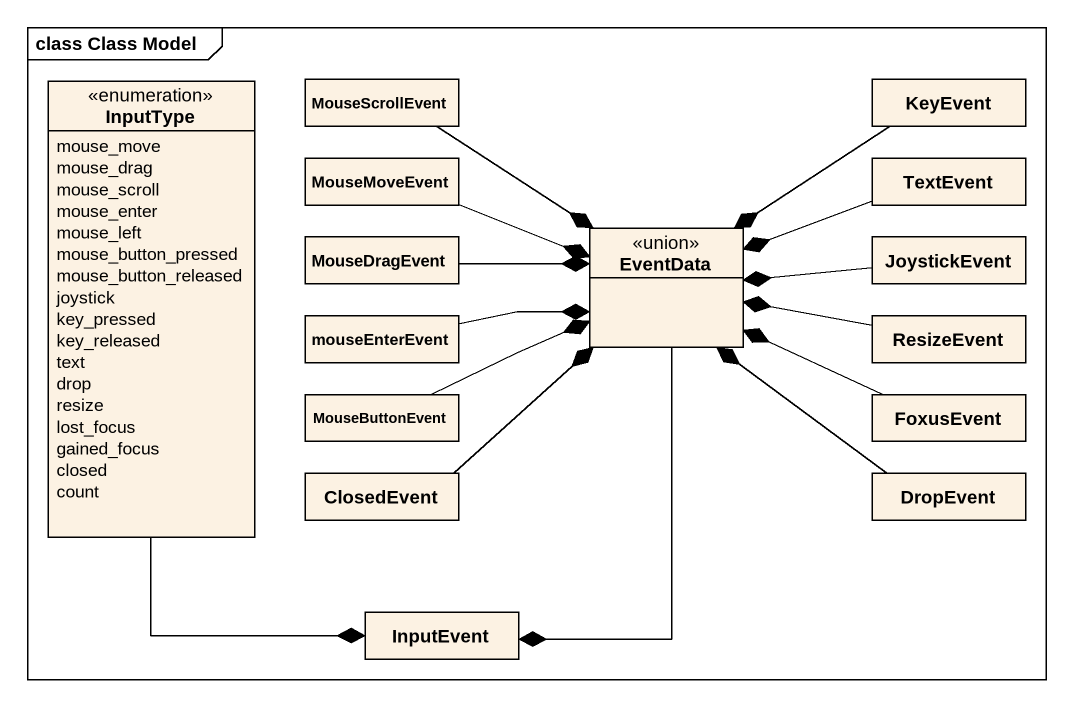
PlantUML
@startuml
mainframe class Class Model
hide circle
hide empty members
enum InputType {
  mouse_move
  mouse_drag
  mouse_scroll
  mouse_enter
  mouse_left
  mouse_button_pressed
  mouse_button_released
  joystick
  key_pressed
  key_released
  text
  drop
  resize
  lost_focus
  gained_focus
  closed
  count
}
class MouseScrollEvent
class KeyEvent
class MouseMoveEvent
class TextEvent
class MouseDragEvent
class EventData <<union>>
class JoystickEvent
class mouseEnterEvent
class ResizeEvent
class MouseButtonEvent
class FoxusEvent
class ClosedEvent
class DropEvent
class InputEvent
InputType --* InputEvent
MouseScrollEvent --* EventData
KeyEvent --* EventData
MouseMoveEvent -right-* EventData
TextEvent -left-* EventData
MouseDragEvent -right-* EventData
EventData --* InputEvent
JoystickEvent -left-* EventData
mouseEnterEvent -right-* EventData
ResizeEvent -left-* EventData
MouseButtonEvent -right-* EventData
FoxusEvent -left-* EventData
ClosedEvent -up-* EventData
DropEvent -up-* EventData
@enduml
